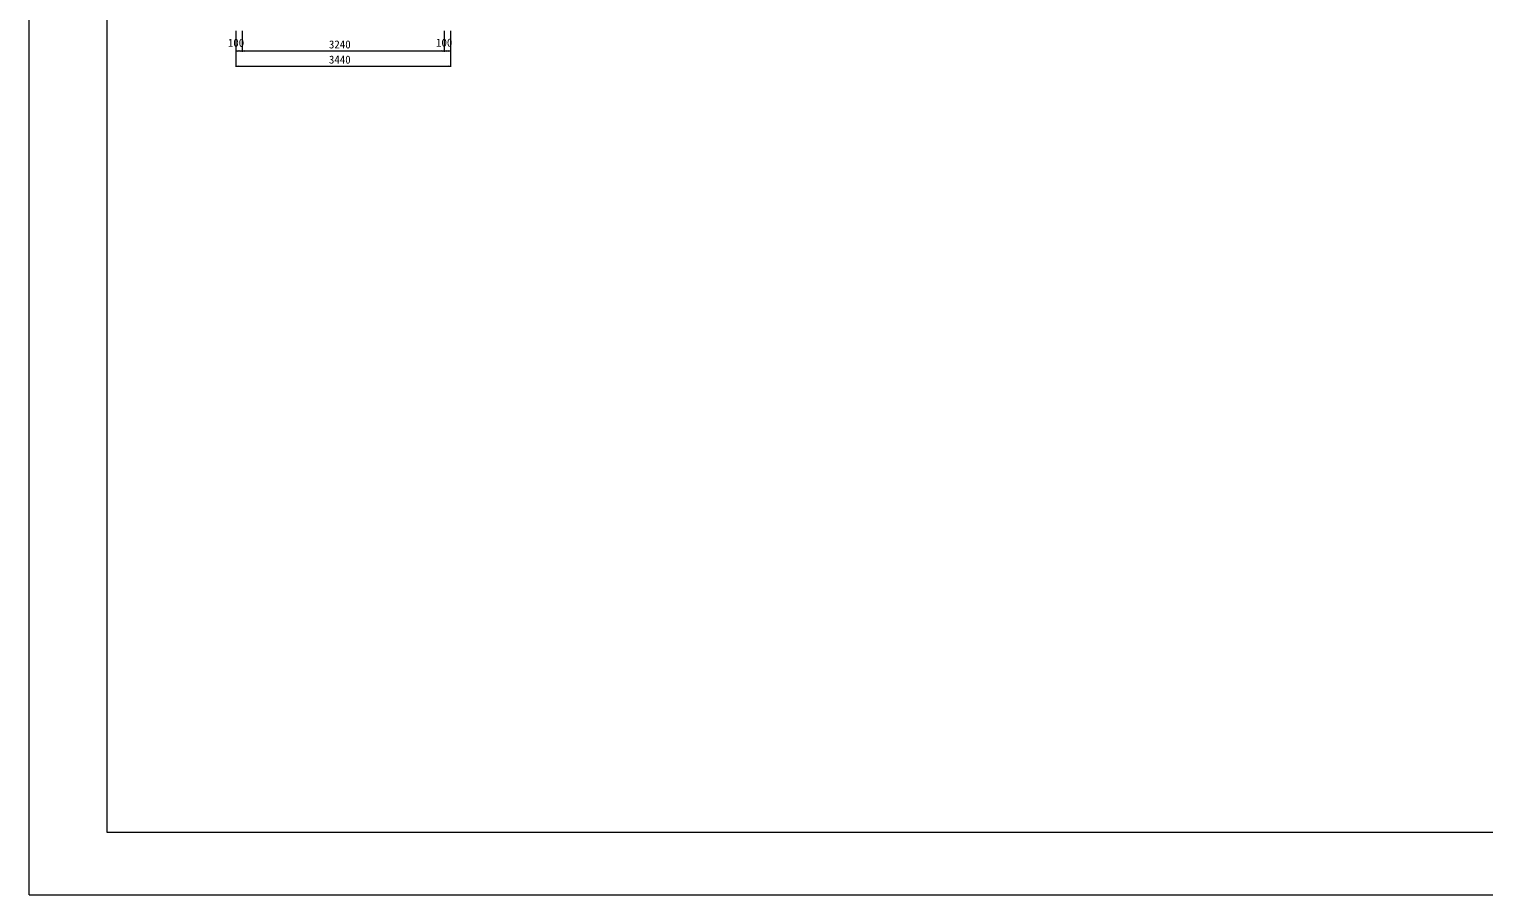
# Model space of a CAD drawing. Units: millimetres on the paper. Extents: x 0 to 841, y 0 to 594.
# Drawn here: x 0 to 466.4, y 0 to 277.6 of the extents above; entities that cross this region are included whole.
import ezdxf
from ezdxf.enums import TextEntityAlignment as Align

# ---------------------------------------------------------------- set-up
doc = ezdxf.new("R2010")
doc.units = ezdxf.units.MM
for name, color, linetype, lineweight in [('D-STR-DIM（寸法）', 7, 'Continuous', 18), ('D-TTL(外枠）', 2, 'Continuous', 18), ('DEFPOINTS_2', 8, 'Continuous', 18)]:
    doc.layers.add(name, color=color, linetype=linetype, lineweight=lineweight)
doc.styles.add('ＭＳ ゴシック', font='')
doc.styles.get('ＭＳ ゴシック').set_extended_font_data('MS Gothic')

msp = doc.modelspace()

# ---------------------------------------------------------------- linework, layer by layer
at = {"layer": 'D-STR-DIM（寸法）'}
for p, q in [((66.273, 277.013), (66.273, 265.486)), ((66.273, 277.013), (66.273, 270.35)), ((68.273, 277.013), (68.273, 270.35)), ((68.273, 277.013), (68.273, 270.35)), ((133.073, 277.013), (133.073, 270.35)), ((133.073, 277.013), (133.073, 270.35)), ((135.073, 277.013), (135.073, 270.35)), ((135.073, 277.013), (135.073, 265.486)), ((66.273, 270.6), (67.023, 270.725)), ((66.273, 270.6), (66.373, 270.6)), ((67.023, 270.475), (66.273, 270.6)), ((66.373, 270.6), (68.173, 270.6)), ((67.523, 270.725), (68.273, 270.6)), ((68.273, 270.6), (67.523, 270.475)), ((68.273, 270.6), (68.173, 270.6)), ((68.273, 270.6), (69.023, 270.725)), ((68.273, 270.6), (68.373, 270.6)), ((69.023, 270.475), (68.273, 270.6)), ((68.373, 270.6), (132.973, 270.6)), ((132.323, 270.725), (133.073, 270.6)), ((133.073, 270.6), (132.323, 270.475)), ((133.073, 270.6), (132.973, 270.6)), ((133.073, 270.6), (133.823, 270.725)), ((133.073, 270.6), (133.173, 270.6)), ((133.823, 270.475), (133.073, 270.6)), ((133.173, 270.6), (134.973, 270.6)), ((134.323, 270.725), (135.073, 270.6)), ((135.073, 270.6), (134.323, 270.475)), ((135.073, 270.6), (134.973, 270.6)), ((66.273, 265.736), (67.023, 265.861)), ((134.323, 265.861), (135.073, 265.736)), ((66.273, 265.736), (66.373, 265.736)), ((67.023, 265.611), (66.273, 265.736)), ((66.373, 265.736), (134.973, 265.736)), ((135.073, 265.736), (134.323, 265.611)), ((135.073, 265.736), (134.973, 265.736))]:
    msp.add_line(p, q, dxfattribs=at)
at = {"layer": 'D-TTL(外枠）'}
for p, q in [((25, 20), (25, 574)), ((820, 20), (25, 20))]:
    msp.add_line(p, q, dxfattribs=at)
at = {"layer": 'DEFPOINTS_2'}
for q in [(0, 594), (840, 0)]:
    msp.add_line((0, 0), q, dxfattribs=at)

# ---------------------------------------------------------------- texts
at = {"layer": 'D-STR-DIM（寸法）', "style": 'ＭＳ ゴシック'}
for s, p in [('100', (63.721, 271.175)), ('3240', (96.116, 270.65)), ('100', (130.45, 271.217)), ('3440', (96.116, 265.786))]:
    msp.add_text(s, height=2.566, dxfattribs=at).set_placement(p, align=Align.BOTTOM_LEFT)

doc.saveas('drawing.dxf')
